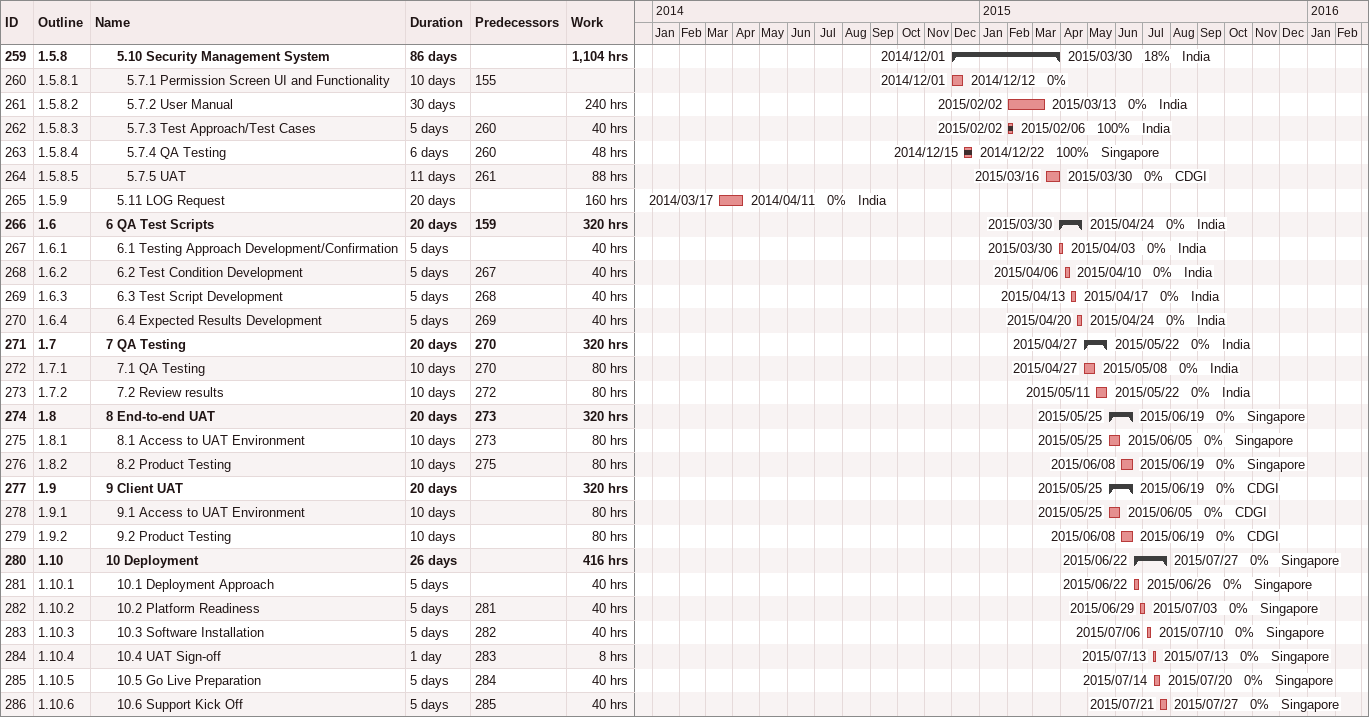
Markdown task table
| ID | WBS | Task | Duration | Start | Finish | Predecessors | Resources | % complete | Work (h) |
|---|---|---|---|---|---|---|---|---|---|
| 259 | 1.5.8 | **5.10 Security Management System** | 86d | 2014-12-01 | 2015-03-30 |  | India | 18 | 1104 |
| 260 | 1.5.8.1 | 5.7.1 Permission Screen UI and Functionality | 10d | 2014-12-01 | 2014-12-12 | 155 |  | 0 |  |
| 261 | 1.5.8.2 | 5.7.2 User Manual | 30d | 2015-02-02 | 2015-03-13 |  | India | 0 | 240 |
| 262 | 1.5.8.3 | 5.7.3 Test Approach/Test Cases | 5d | 2015-02-02 | 2015-02-06 | 260 | India | 100 | 40 |
| 263 | 1.5.8.4 | 5.7.4 QA Testing | 6d | 2014-12-15 | 2014-12-22 | 260 | Singapore | 100 | 48 |
| 264 | 1.5.8.5 | 5.7.5 UAT | 11d | 2015-03-16 | 2015-03-30 | 261 | CDGI | 0 | 88 |
| 265 | 1.5.9 | 5.11 LOG Request | 20d | 2014-03-17 | 2014-04-11 |  | India | 0 | 160 |
| 266 | 1.6 | **6 QA Test Scripts** | 20d | 2015-03-30 | 2015-04-24 | 159 | India | 0 | 320 |
| 267 | 1.6.1 | 6.1 Testing Approach Development/Confirmation | 5d | 2015-03-30 | 2015-04-03 |  | India | 0 | 40 |
| 268 | 1.6.2 | 6.2 Test Condition Development | 5d | 2015-04-06 | 2015-04-10 | 267 | India | 0 | 40 |
| 269 | 1.6.3 | 6.3 Test Script Development | 5d | 2015-04-13 | 2015-04-17 | 268 | India | 0 | 40 |
| 270 | 1.6.4 | 6.4 Expected Results Development | 5d | 2015-04-20 | 2015-04-24 | 269 | India | 0 | 40 |
| 271 | 1.7 | **7 QA Testing** | 20d | 2015-04-27 | 2015-05-22 | 270 | India | 0 | 320 |
| 272 | 1.7.1 | 7.1 QA Testing | 10d | 2015-04-27 | 2015-05-08 | 270 | India | 0 | 80 |
| 273 | 1.7.2 | 7.2 Review results | 10d | 2015-05-11 | 2015-05-22 | 272 | India | 0 | 80 |
| 274 | 1.8 | **8 End-to-end UAT** | 20d | 2015-05-25 | 2015-06-19 | 273 | Singapore | 0 | 320 |
| 275 | 1.8.1 | 8.1 Access to UAT Environment | 10d | 2015-05-25 | 2015-06-05 | 273 | Singapore | 0 | 80 |
| 276 | 1.8.2 | 8.2 Product Testing | 10d | 2015-06-08 | 2015-06-19 | 275 | Singapore | 0 | 80 |
| 277 | 1.9 | **9 Client UAT** | 20d | 2015-05-25 | 2015-06-19 |  | CDGI | 0 | 320 |
| 278 | 1.9.1 | 9.1 Access to UAT Environment | 10d | 2015-05-25 | 2015-06-05 |  | CDGI | 0 | 80 |
| 279 | 1.9.2 | 9.2 Product Testing | 10d | 2015-06-08 | 2015-06-19 |  | CDGI | 0 | 80 |
| 280 | 1.10 | **10 Deployment** | 26d | 2015-06-22 | 2015-07-27 |  | Singapore | 0 | 416 |
| 281 | 1.10.1 | 10.1 Deployment Approach | 5d | 2015-06-22 | 2015-06-26 |  | Singapore | 0 | 40 |
| 282 | 1.10.2 | 10.2 Platform Readiness | 5d | 2015-06-29 | 2015-07-03 | 281 | Singapore | 0 | 40 |
| 283 | 1.10.3 | 10.3 Software Installation | 5d | 2015-07-06 | 2015-07-10 | 282 | Singapore | 0 | 40 |
| 284 | 1.10.4 | 10.4 UAT Sign-off | 1d | 2015-07-13 | 2015-07-13 | 283 | Singapore | 0 | 8 |
| 285 | 1.10.5 | 10.5 Go Live Preparation | 5d | 2015-07-14 | 2015-07-20 | 284 | Singapore | 0 | 40 |
| 286 | 1.10.6 | 10.6 Support Kick Off | 5d | 2015-07-21 | 2015-07-27 | 285 | Singapore | 0 | 40 |
